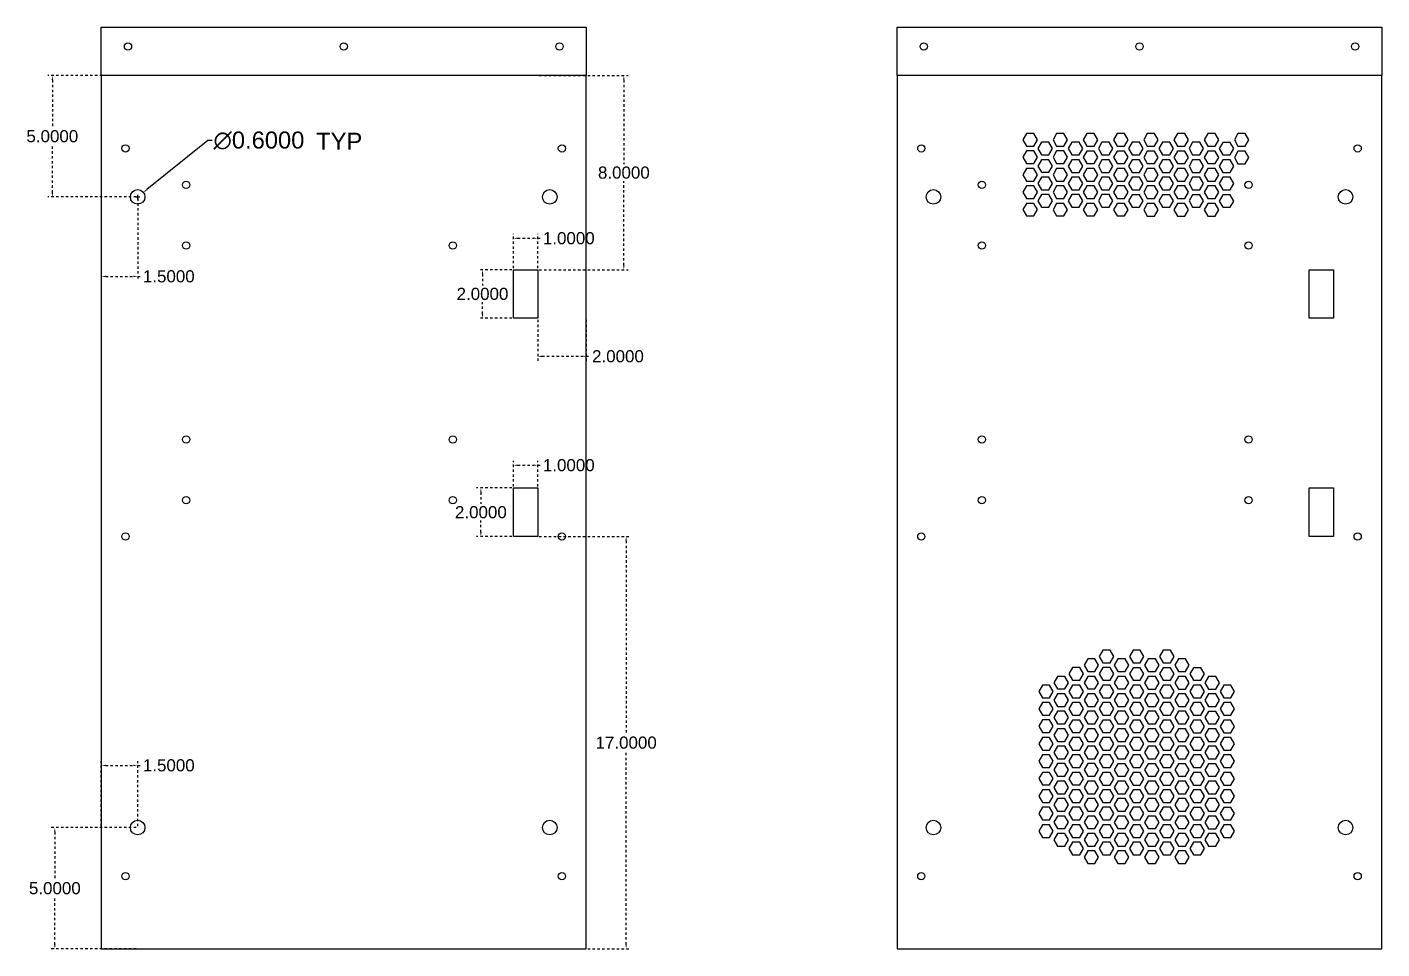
# Model space of a CAD drawing. Header units: millimetres. Extents: x 6 to 140, y 5 to 92.
# Drawn here: x 83.9 to 139.8, y 5.1 to 43.1 of the extents above; entities that cross this region are included whole.
import ezdxf

# ---------------------------------------------------------------- set-up
doc = ezdxf.new("R2010")
doc.units = ezdxf.units.MM
doc.header["$MEASUREMENT"] = 0
doc.linetypes.add('ACAD_ISO10W100', pattern=[18, 12, -3, 0, -3])
doc.layers.add('dim', color=3, linetype='ACAD_ISO10W100')
doc.layers.add('schita', color=2, linetype='Continuous')
doc.styles.get("Standard").update_dxf_attribs({"font": 'arial.ttf'})
doc.dimstyles.get("Standard").update_dxf_attribs({"dimtxt": 0.18, "dimasz": 0.18, "dimexe": 0.18, "dimexo": 0.0625, "dimgap": 0.09, "dimtad": 0, "dimtih": 1, "dimtoh": 1, "dimdec": 4, "dimzin": 0, "dimdsep": 46, "dimtxsty": 'Standard', "dimcen": 0.09, "dimadec": 0, "dimazin": 0, "dimtfac": 1, "dimtdec": 4, "dimtofl": 0, "dimtmove": 0, "dimatfit": 3, "dimfxl": 1, "dimtolj": 1, "dimtzin": 0, "dimarcsym": 0})

# ---------------------------------------------------------------- blocks, each defined once
blk = doc.blocks.new('*D7')
at = {"layer": 'Defpoints', "color": 0, "transparency": 16777216}
for p in [(88.267, 35.917), (88.735, 36.292)]:
    blk.add_point(p, dxfattribs=at)
at = {"layer": 'dim', "color": 0, "lineweight": -2, "transparency": 16777216}
for p, q in [((91.399, 38.427), (88.875, 36.405)), ((91.579, 38.427), (91.399, 38.427)), ((88.411, 36.105), (88.591, 36.105)), ((88.501, 36.015), (88.501, 36.195))]:
    blk.add_line(p, q, dxfattribs=at)
at = {"layer": 'dim', "color": 0, "transparency": 16777216}
blk.add_solid([(88.857, 36.428), (88.894, 36.382), (88.735, 36.292)], dxfattribs=at)
at = {"layer": 'dim', "color": 0, "transparency": 16777216, "insert": (93.502, 38.427), "char_height": 0.7, "attachment_point": 5}
blk.add_mtext('\\A1;∅0.6000', dxfattribs=at)
blk = doc.blocks.new('*D8')
at = {"layer": 'Defpoints', "color": 0, "ltscale": 0.004, "transparency": 16777216}
for p in [(104.001, 33.105), (102.724, 31.105), (104.001, 31.105)]:
    blk.add_point(p, dxfattribs=at)
at = {"layer": 'dim', "color": 0, "lineweight": -2, "ltscale": 0.004, "transparency": 16777216}
for p, q in [((103.938, 33.105), (102.544, 33.105)), ((102.724, 32.925), (102.724, 32.45)), ((102.724, 31.285), (102.724, 31.76)), ((103.938, 31.105), (102.544, 31.105))]:
    blk.add_line(p, q, dxfattribs=at)
at = {"layer": 'dim', "color": 0, "ltscale": 0.004, "transparency": 16777216}
for points in [[(102.694, 32.925), (102.754, 32.925), (102.724, 33.105)], [(102.694, 31.285), (102.754, 31.285), (102.724, 31.105)]]:
    blk.add_solid(points, dxfattribs=at)
at = {"layer": 'dim', "color": 0, "ltscale": 0.004, "transparency": 16777216, "insert": (102.724, 32.105), "char_height": 0.5, "attachment_point": 5}
blk.add_mtext('\\A1;2.0000', dxfattribs=at)
blk = doc.blocks.new('*D9')
at = {"layer": 'Defpoints', "color": 0, "ltscale": 0.004, "transparency": 16777216}
for p in [(105.001, 34.401), (104.001, 33.105), (105.001, 33.105)]:
    blk.add_point(p, dxfattribs=at)
at = {"layer": 'dim', "color": 0, "lineweight": -2, "ltscale": 0.004, "transparency": 16777216}
for p, q in [((104.001, 33.167), (104.001, 34.581)), ((104.181, 34.401), (104.821, 34.401)), ((105.001, 33.167), (105.001, 34.581)), ((105.001, 34.401), (105.181, 34.401))]:
    blk.add_line(p, q, dxfattribs=at)
at = {"layer": 'dim', "color": 0, "ltscale": 0.004, "transparency": 16777216}
for points in [[(104.181, 34.431), (104.181, 34.371), (104.001, 34.401)], [(104.821, 34.431), (104.821, 34.371), (105.001, 34.401)]]:
    blk.add_solid(points, dxfattribs=at)
at = {"layer": 'dim', "color": 0, "ltscale": 0.004, "transparency": 16777216, "insert": (106.284, 34.401), "char_height": 0.5, "attachment_point": 5}
blk.add_mtext('\\A1;1.0000', dxfattribs=at)
blk = doc.blocks.new('*D10')
at = {"layer": 'Defpoints', "color": 0, "ltscale": 0.004, "transparency": 16777216}
for p in [(105.001, 25.044), (104.001, 24.105), (105.001, 24.105)]:
    blk.add_point(p, dxfattribs=at)
at = {"layer": 'dim', "color": 0, "lineweight": -2, "ltscale": 0.004, "transparency": 16777216}
for p, q in [((104.001, 24.167), (104.001, 25.224)), ((105.001, 24.167), (105.001, 25.224)), ((104.181, 25.044), (104.821, 25.044)), ((105.001, 25.044), (105.181, 25.044))]:
    blk.add_line(p, q, dxfattribs=at)
at = {"layer": 'dim', "color": 0, "ltscale": 0.004, "transparency": 16777216}
for points in [[(104.181, 25.074), (104.181, 25.014), (104.001, 25.044)], [(104.821, 25.074), (104.821, 25.014), (105.001, 25.044)]]:
    blk.add_solid(points, dxfattribs=at)
at = {"layer": 'dim', "color": 0, "ltscale": 0.004, "transparency": 16777216, "insert": (106.284, 25.044), "char_height": 0.5, "attachment_point": 5}
blk.add_mtext('\\A1;1.0000', dxfattribs=at)
blk = doc.blocks.new('*D11')
at = {"layer": 'Defpoints', "color": 0, "ltscale": 0.004, "transparency": 16777216}
for p in [(104.001, 24.105), (102.657, 22.105), (104.001, 22.105)]:
    blk.add_point(p, dxfattribs=at)
at = {"layer": 'dim', "color": 0, "lineweight": -2, "ltscale": 0.004, "transparency": 16777216}
for p, q in [((103.938, 24.105), (102.477, 24.105)), ((102.657, 23.925), (102.657, 23.45)), ((102.657, 22.285), (102.657, 22.76)), ((103.938, 22.105), (102.477, 22.105))]:
    blk.add_line(p, q, dxfattribs=at)
at = {"layer": 'dim', "color": 0, "ltscale": 0.004, "transparency": 16777216}
for points in [[(102.627, 23.925), (102.687, 23.925), (102.657, 24.105)], [(102.627, 22.285), (102.687, 22.285), (102.657, 22.105)]]:
    blk.add_solid(points, dxfattribs=at)
at = {"layer": 'dim', "color": 0, "ltscale": 0.004, "transparency": 16777216, "insert": (102.657, 23.105), "char_height": 0.5, "attachment_point": 5}
blk.add_mtext('\\A1;2.0000', dxfattribs=at)
blk = doc.blocks.new('*D12')
at = {"layer": 'Defpoints', "color": 0, "ltscale": 0.004, "transparency": 16777216}
for p in [(88.501, 10.105), (85.083, 5.105), (88.501, 5.105)]:
    blk.add_point(p, dxfattribs=at)
at = {"layer": 'dim', "color": 0, "lineweight": -2, "ltscale": 0.004, "transparency": 16777216}
for p, q in [((88.438, 10.105), (84.903, 10.105)), ((85.083, 9.925), (85.083, 7.95)), ((85.083, 5.285), (85.083, 7.26)), ((88.438, 5.105), (84.903, 5.105))]:
    blk.add_line(p, q, dxfattribs=at)
at = {"layer": 'dim', "color": 0, "ltscale": 0.004, "transparency": 16777216}
for points in [[(85.053, 9.925), (85.113, 9.925), (85.083, 10.105)], [(85.053, 5.285), (85.113, 5.285), (85.083, 5.105)]]:
    blk.add_solid(points, dxfattribs=at)
at = {"layer": 'dim', "color": 0, "ltscale": 0.004, "transparency": 16777216, "insert": (85.083, 7.605), "char_height": 0.5, "attachment_point": 5}
blk.add_mtext('\\A1;5.0000', dxfattribs=at)
blk = doc.blocks.new('*D13')
at = {"layer": 'Defpoints', "color": 0, "ltscale": 0.004, "transparency": 16777216}
for p in [(87.001, 12.67), (87.001, 10.105), (88.501, 10.105)]:
    blk.add_point(p, dxfattribs=at)
at = {"layer": 'dim', "color": 0, "lineweight": -2, "ltscale": 0.004, "transparency": 16777216}
for p, q in [((87.001, 10.167), (87.001, 12.85)), ((87.181, 12.67), (88.321, 12.67)), ((88.501, 10.167), (88.501, 12.85)), ((88.501, 12.67), (88.681, 12.67))]:
    blk.add_line(p, q, dxfattribs=at)
at = {"layer": 'dim', "color": 0, "ltscale": 0.004, "transparency": 16777216}
for points in [[(87.181, 12.7), (87.181, 12.64), (87.001, 12.67)], [(88.321, 12.7), (88.321, 12.64), (88.501, 12.67)]]:
    blk.add_solid(points, dxfattribs=at)
at = {"layer": 'dim', "color": 0, "ltscale": 0.004, "transparency": 16777216, "insert": (89.784, 12.67), "char_height": 0.5, "attachment_point": 5}
blk.add_mtext('\\A1;1.5000', dxfattribs=at)
blk = doc.blocks.new('*D14')
at = {"layer": 'Defpoints', "color": 0, "ltscale": 0.004, "transparency": 16777216}
for p in [(87.001, 36.105), (88.501, 36.105), (87.001, 32.829)]:
    blk.add_point(p, dxfattribs=at)
at = {"layer": 'dim', "color": 0, "lineweight": -2, "ltscale": 0.004, "transparency": 16777216}
for p, q in [((87.001, 36.042), (87.001, 32.649)), ((88.501, 36.042), (88.501, 32.649)), ((87.181, 32.829), (88.321, 32.829)), ((88.501, 32.829), (88.681, 32.829))]:
    blk.add_line(p, q, dxfattribs=at)
at = {"layer": 'dim', "color": 0, "ltscale": 0.004, "transparency": 16777216}
for points in [[(87.181, 32.859), (87.181, 32.799), (87.001, 32.829)], [(88.321, 32.859), (88.321, 32.799), (88.501, 32.829)]]:
    blk.add_solid(points, dxfattribs=at)
at = {"layer": 'dim', "color": 0, "ltscale": 0.004, "transparency": 16777216, "insert": (89.784, 32.829), "char_height": 0.5, "attachment_point": 5}
blk.add_mtext('\\A1;1.5000', dxfattribs=at)
blk = doc.blocks.new('*D15')
at = {"layer": 'Defpoints', "color": 0, "ltscale": 0.004, "transparency": 16777216}
for p in [(84.98, 41.105), (88.501, 41.105), (88.501, 36.105)]:
    blk.add_point(p, dxfattribs=at)
at = {"layer": 'dim', "color": 0, "lineweight": -2, "ltscale": 0.004, "transparency": 16777216}
for p, q in [((88.438, 41.105), (84.8, 41.105)), ((84.98, 40.925), (84.98, 38.95)), ((84.98, 36.285), (84.98, 38.26)), ((88.438, 36.105), (84.8, 36.105))]:
    blk.add_line(p, q, dxfattribs=at)
at = {"layer": 'dim', "color": 0, "ltscale": 0.004, "transparency": 16777216}
for points in [[(84.95, 40.925), (85.01, 40.925), (84.98, 41.105)], [(84.95, 36.285), (85.01, 36.285), (84.98, 36.105)]]:
    blk.add_solid(points, dxfattribs=at)
at = {"layer": 'dim', "color": 0, "ltscale": 0.004, "transparency": 16777216, "insert": (84.98, 38.605), "char_height": 0.5, "attachment_point": 5}
blk.add_mtext('\\A1;5.0000', dxfattribs=at)
blk = doc.blocks.new('*D16')
at = {"layer": 'Defpoints', "color": 0, "ltscale": 0.004, "transparency": 16777216}
for p in [(105.001, 31.105), (107.001, 31.105), (107.001, 29.533)]:
    blk.add_point(p, dxfattribs=at)
at = {"layer": 'dim', "color": 0, "lineweight": -2, "ltscale": 0.004, "transparency": 16777216}
for p, q in [((105.001, 31.042), (105.001, 29.353)), ((107.001, 31.042), (107.001, 29.353)), ((105.181, 29.533), (106.821, 29.533)), ((107.001, 29.533), (107.181, 29.533))]:
    blk.add_line(p, q, dxfattribs=at)
at = {"layer": 'dim', "color": 0, "ltscale": 0.004, "transparency": 16777216}
for points in [[(105.181, 29.563), (105.181, 29.503), (105.001, 29.533)], [(106.821, 29.563), (106.821, 29.503), (107.001, 29.533)]]:
    blk.add_solid(points, dxfattribs=at)
at = {"layer": 'dim', "color": 0, "ltscale": 0.004, "transparency": 16777216, "insert": (108.312, 29.533), "char_height": 0.5, "attachment_point": 5}
blk.add_mtext('\\A1;2.0000', dxfattribs=at)
blk = doc.blocks.new('*D17')
at = {"layer": 'Defpoints', "color": 0, "ltscale": 0.004, "transparency": 16777216}
for p in [(105.001, 41.105), (108.555, 41.105), (105.001, 33.105)]:
    blk.add_point(p, dxfattribs=at)
at = {"layer": 'dim', "color": 0, "lineweight": -2, "ltscale": 0.004, "transparency": 16777216}
for p, q in [((105.063, 41.105), (108.735, 41.105)), ((108.555, 40.925), (108.555, 37.45)), ((108.555, 33.285), (108.555, 36.76)), ((105.063, 33.105), (108.735, 33.105))]:
    blk.add_line(p, q, dxfattribs=at)
at = {"layer": 'dim', "color": 0, "ltscale": 0.004, "transparency": 16777216}
for points in [[(108.525, 40.925), (108.585, 40.925), (108.555, 41.105)], [(108.525, 33.285), (108.585, 33.285), (108.555, 33.105)]]:
    blk.add_solid(points, dxfattribs=at)
at = {"layer": 'dim', "color": 0, "ltscale": 0.004, "transparency": 16777216, "insert": (108.555, 37.105), "char_height": 0.5, "attachment_point": 5}
blk.add_mtext('\\A1;8.0000', dxfattribs=at)
blk = doc.blocks.new('*D18')
at = {"layer": 'Defpoints', "color": 0, "ltscale": 0.004, "transparency": 16777216}
for p in [(105.001, 22.105), (105.001, 5.105), (108.65, 5.105)]:
    blk.add_point(p, dxfattribs=at)
at = {"layer": 'dim', "color": 0, "lineweight": -2, "ltscale": 0.004, "transparency": 16777216}
for p, q in [((105.063, 22.105), (108.83, 22.105)), ((108.65, 21.925), (108.65, 13.95)), ((108.65, 5.285), (108.65, 13.26)), ((105.063, 5.105), (108.83, 5.105))]:
    blk.add_line(p, q, dxfattribs=at)
at = {"layer": 'dim', "color": 0, "ltscale": 0.004, "transparency": 16777216}
for points in [[(108.62, 21.925), (108.68, 21.925), (108.65, 22.105)], [(108.62, 5.285), (108.68, 5.285), (108.65, 5.105)]]:
    blk.add_solid(points, dxfattribs=at)
at = {"layer": 'dim', "color": 0, "ltscale": 0.004, "transparency": 16777216, "insert": (108.65, 13.605), "char_height": 0.5, "attachment_point": 5}
blk.add_mtext('\\A1;17.0000', dxfattribs=at)

msp = doc.modelspace()

# ---------------------------------------------------------------- linework, layer by layer
at = {"layer": 'schita'}
for points in [[(87.00084, 41.10489), (87.00084, 43.10489), (107.00084, 43.10489), (107.00084, 41.10489)], [(119.82527, 41.10489), (119.82527, 43.10489), (139.82527, 43.10489), (139.82527, 41.10489)], [(87.00084, 5.10489), (107.00084, 5.10489), (107.00084, 41.10489), (87.00084, 41.10489)], [(119.82527, 5.10489), (139.82527, 5.10489), (139.82527, 41.10489), (119.82527, 41.10489)], [(125.16189, 38.19821), (125.46189, 38.19821), (125.61189, 38.45802), (125.46189, 38.71783), (125.16189, 38.71783), (125.01189, 38.45802)], [(126.4086, 38.19775), (126.7086, 38.19775), (126.8586, 38.45756), (126.7086, 38.71736), (126.4086, 38.71736), (126.2586, 38.45756)], [(127.65531, 38.19728), (127.95531, 38.19728), (128.10531, 38.45709), (127.95531, 38.7169), (127.65531, 38.7169), (127.50531, 38.45709)], [(128.90202, 38.19682), (129.20202, 38.19682), (129.35202, 38.45662), (129.20202, 38.71643), (128.90202, 38.71643), (128.75202, 38.45662)], [(130.14874, 38.19635), (130.44874, 38.19635), (130.59874, 38.45616), (130.44874, 38.71596), (130.14874, 38.71596), (129.99874, 38.45616)], [(131.39545, 38.19588), (131.69545, 38.19588), (131.84545, 38.45569), (131.69545, 38.7155), (131.39545, 38.7155), (131.24545, 38.45569)], [(132.64216, 38.19542), (132.94216, 38.19542), (133.09216, 38.45522), (132.94216, 38.71503), (132.64216, 38.71503), (132.49216, 38.45522)], [(133.88914, 38.19442), (134.18914, 38.19442), (134.33914, 38.45422), (134.18914, 38.71403), (133.88914, 38.71403), (133.73914, 38.45422)], [(125.78538, 37.83791), (126.08538, 37.83791), (126.23538, 38.09771), (126.08538, 38.35752), (125.78538, 38.35752), (125.63538, 38.09771)], [(127.03209, 37.83744), (127.33209, 37.83744), (127.48209, 38.09725), (127.33209, 38.35706), (127.03209, 38.35706), (126.88209, 38.09725)], [(128.2788, 37.83697), (128.5788, 37.83697), (128.7288, 38.09678), (128.5788, 38.35659), (128.2788, 38.35659), (128.1288, 38.09678)], [(129.52551, 37.83651), (129.82551, 37.83651), (129.97551, 38.09632), (129.82551, 38.35612), (129.52551, 38.35612), (129.37551, 38.09632)], [(130.77223, 37.83604), (131.07223, 37.83604), (131.22223, 38.09585), (131.07223, 38.35566), (130.77223, 38.35566), (130.62223, 38.09585)], [(132.01894, 37.83558), (132.31894, 37.83558), (132.46894, 38.09538), (132.31894, 38.35519), (132.01894, 38.35519), (131.86894, 38.09538)], [(133.26565, 37.83511), (133.56565, 37.83511), (133.71565, 38.09492), (133.56565, 38.35472), (133.26565, 38.35472), (133.11565, 38.09492)], [(125.16189, 37.4786), (125.46189, 37.4786), (125.61189, 37.73841), (125.46189, 37.99821), (125.16189, 37.99821), (125.01189, 37.73841)], [(125.78538, 37.11829), (126.08538, 37.11829), (126.23538, 37.3781), (126.08538, 37.63791), (125.78538, 37.63791), (125.63538, 37.3781)], [(126.4086, 37.47813), (126.7086, 37.47813), (126.8586, 37.73794), (126.7086, 37.99775), (126.4086, 37.99775), (126.2586, 37.73794)], [(127.03209, 37.11783), (127.33209, 37.11783), (127.48209, 37.37763), (127.33209, 37.63744), (127.03209, 37.63744), (126.88209, 37.37763)], [(127.65531, 37.47767), (127.95531, 37.47767), (128.10531, 37.73747), (127.95531, 37.99728), (127.65531, 37.99728), (127.50531, 37.73747)], [(128.2788, 37.11736), (128.5788, 37.11736), (128.7288, 37.37717), (128.5788, 37.63697), (128.2788, 37.63697), (128.1288, 37.37717)], [(128.90202, 37.4772), (129.20202, 37.4772), (129.35202, 37.73701), (129.20202, 37.99682), (128.90202, 37.99682), (128.75202, 37.73701)], [(129.52551, 37.11689), (129.82551, 37.11689), (129.97551, 37.3767), (129.82551, 37.63651), (129.52551, 37.63651), (129.37551, 37.3767)], [(130.14874, 37.47673), (130.44874, 37.47673), (130.59874, 37.73654), (130.44874, 37.99635), (130.14874, 37.99635), (129.99874, 37.73654)], [(130.77223, 37.11643), (131.07223, 37.11643), (131.22223, 37.37623), (131.07223, 37.63604), (130.77223, 37.63604), (130.62223, 37.37623)], [(131.39545, 37.47627), (131.69545, 37.47627), (131.84545, 37.73607), (131.69545, 37.99588), (131.39545, 37.99588), (131.24545, 37.73607)], [(132.01894, 37.11596), (132.31894, 37.11596), (132.46894, 37.37577), (132.31894, 37.63558), (132.01894, 37.63558), (131.86894, 37.37577)], [(132.64216, 37.4758), (132.94216, 37.4758), (133.09216, 37.73561), (132.94216, 37.99542), (132.64216, 37.99542), (132.49216, 37.73561)], [(133.26565, 37.11549), (133.56565, 37.11549), (133.71565, 37.3753), (133.56565, 37.63511), (133.26565, 37.63511), (133.11565, 37.3753)], [(133.88914, 37.4748), (134.18914, 37.4748), (134.33914, 37.73461), (134.18914, 37.99442), (133.88914, 37.99442), (133.73914, 37.73461)], [(125.16189, 36.75898), (125.46189, 36.75898), (125.61189, 37.01879), (125.46189, 37.2786), (125.16189, 37.2786), (125.01189, 37.01879)], [(125.78538, 36.39868), (126.08538, 36.39868), (126.23538, 36.65848), (126.08538, 36.91829), (125.78538, 36.91829), (125.63538, 36.65848)], [(126.4086, 36.75852), (126.7086, 36.75852), (126.8586, 37.01832), (126.7086, 37.27813), (126.4086, 37.27813), (126.2586, 37.01832)], [(127.03209, 36.39821), (127.33209, 36.39821), (127.48209, 36.65802), (127.33209, 36.91783), (127.03209, 36.91783), (126.88209, 36.65802)], [(127.65531, 36.75805), (127.95531, 36.75805), (128.10531, 37.01786), (127.95531, 37.27767), (127.65531, 37.27767), (127.50531, 37.01786)], [(128.2788, 36.39774), (128.5788, 36.39774), (128.7288, 36.65755), (128.5788, 36.91736), (128.2788, 36.91736), (128.1288, 36.65755)], [(128.90202, 36.75758), (129.20202, 36.75758), (129.35202, 37.01739), (129.20202, 37.2772), (128.90202, 37.2772), (128.75202, 37.01739)], [(129.52551, 36.39728), (129.82551, 36.39728), (129.97551, 36.65709), (129.82551, 36.91689), (129.52551, 36.91689), (129.37551, 36.65709)], [(130.14874, 36.75712), (130.44874, 36.75712), (130.59874, 37.01693), (130.44874, 37.27673), (130.14874, 37.27673), (129.99874, 37.01693)], [(130.77223, 36.39681), (131.07223, 36.39681), (131.22223, 36.65662), (131.07223, 36.91643), (130.77223, 36.91643), (130.62223, 36.65662)], [(131.39545, 36.75665), (131.69545, 36.75665), (131.84545, 37.01646), (131.69545, 37.27627), (131.39545, 37.27627), (131.24545, 37.01646)], [(132.01894, 36.39634), (132.31894, 36.39634), (132.46894, 36.65615), (132.31894, 36.91596), (132.01894, 36.91596), (131.86894, 36.65615)], [(132.64216, 36.75619), (132.94216, 36.75619), (133.09216, 37.01599), (132.94216, 37.2758), (132.64216, 37.2758), (132.49216, 37.01599)], [(133.26565, 36.39588), (133.56565, 36.39588), (133.71565, 36.65569), (133.56565, 36.91549), (133.26565, 36.91549), (133.11565, 36.65569)], [(125.16189, 36.03937), (125.46189, 36.03937), (125.61189, 36.29918), (125.46189, 36.55898), (125.16189, 36.55898), (125.01189, 36.29918)], [(126.4086, 36.0389), (126.7086, 36.0389), (126.8586, 36.29871), (126.7086, 36.55852), (126.4086, 36.55852), (126.2586, 36.29871)], [(127.65531, 36.03844), (127.95531, 36.03844), (128.10531, 36.29824), (127.95531, 36.55805), (127.65531, 36.55805), (127.50531, 36.29824)], [(128.90202, 36.03797), (129.20202, 36.03797), (129.35202, 36.29778), (129.20202, 36.55758), (128.90202, 36.55758), (128.75202, 36.29778)], [(130.14874, 36.0375), (130.44874, 36.0375), (130.59874, 36.29731), (130.44874, 36.55712), (130.14874, 36.55712), (129.99874, 36.29731)], [(131.39545, 36.03704), (131.69545, 36.03704), (131.84545, 36.29684), (131.69545, 36.55665), (131.39545, 36.55665), (131.24545, 36.29684)], [(132.64216, 36.03657), (132.94216, 36.03657), (133.09216, 36.29638), (132.94216, 36.55619), (132.64216, 36.55619), (132.49216, 36.29638)], [(125.16189, 35.31975), (125.46189, 35.31975), (125.61189, 35.57956), (125.46189, 35.83937), (125.16189, 35.83937), (125.01189, 35.57956)], [(125.78538, 35.67906), (126.08538, 35.67906), (126.23538, 35.93887), (126.08538, 36.19868), (125.78538, 36.19868), (125.63538, 35.93887)], [(126.4086, 35.31929), (126.7086, 35.31929), (126.8586, 35.57909), (126.7086, 35.8389), (126.4086, 35.8389), (126.2586, 35.57909)], [(127.03209, 35.67859), (127.33209, 35.67859), (127.48209, 35.9384), (127.33209, 36.19821), (127.03209, 36.19821), (126.88209, 35.9384)], [(127.65531, 35.31882), (127.95531, 35.31882), (128.10531, 35.57863), (127.95531, 35.83844), (127.65531, 35.83844), (127.50531, 35.57863)], [(128.2788, 35.67813), (128.5788, 35.67813), (128.7288, 35.93794), (128.5788, 36.19774), (128.2788, 36.19774), (128.1288, 35.93794)], [(128.90202, 35.31835), (129.20202, 35.31835), (129.35202, 35.57816), (129.20202, 35.83797), (128.90202, 35.83797), (128.75202, 35.57816)], [(129.52551, 35.67766), (129.82551, 35.67766), (129.97551, 35.93747), (129.82551, 36.19728), (129.52551, 36.19728), (129.37551, 35.93747)], [(130.14874, 35.31789), (130.44874, 35.31789), (130.59874, 35.5777), (130.44874, 35.8375), (130.14874, 35.8375), (129.99874, 35.5777)], [(130.77223, 35.6772), (131.07223, 35.6772), (131.22223, 35.937), (131.07223, 36.19681), (130.77223, 36.19681), (130.62223, 35.937)], [(131.39545, 35.31742), (131.69545, 35.31742), (131.84545, 35.57723), (131.69545, 35.83704), (131.39545, 35.83704), (131.24545, 35.57723)], [(132.01894, 35.67673), (132.31894, 35.67673), (132.46894, 35.93654), (132.31894, 36.19634), (132.01894, 36.19634), (131.86894, 35.93654)], [(132.64216, 35.31696), (132.94216, 35.31696), (133.09216, 35.57676), (132.94216, 35.83657), (132.64216, 35.83657), (132.49216, 35.57676)], [(133.26565, 35.67626), (133.56565, 35.67626), (133.71565, 35.93607), (133.56565, 36.19588), (133.26565, 36.19588), (133.11565, 35.93607)], [(105.00084, 33.10489), (105.00084, 31.10489), (104.00084, 31.10489), (104.00084, 33.10489)], [(137.82527, 33.10489), (137.82527, 31.10489), (136.82527, 31.10489), (136.82527, 33.10489)], [(105.00084, 24.10489), (105.00084, 22.10489), (104.00084, 22.10489), (104.00084, 24.10489)], [(137.82527, 24.10489), (137.82527, 22.10489), (136.82527, 22.10489), (136.82527, 24.10489)], [(128.31279, 16.89829), (128.61279, 16.89829), (128.76279, 17.1581), (128.61279, 17.41791), (128.31279, 17.41791), (128.16279, 17.1581)], [(129.5595, 16.89783), (129.8595, 16.89783), (130.0095, 17.15764), (129.8595, 17.41744), (129.5595, 17.41744), (129.4095, 17.15764)], [(130.80622, 16.89736), (131.10622, 16.89736), (131.25622, 17.15717), (131.10622, 17.41698), (130.80622, 17.41698), (130.65622, 17.15717)], [(127.6893, 16.53899), (127.9893, 16.53899), (128.1393, 16.79879), (127.9893, 17.0586), (127.6893, 17.0586), (127.5393, 16.79879)], [(128.93602, 16.53852), (129.23602, 16.53852), (129.38602, 16.79833), (129.23602, 17.05814), (128.93602, 17.05814), (128.78602, 16.79833)], [(130.18273, 16.53805), (130.48273, 16.53805), (130.63273, 16.79786), (130.48273, 17.05767), (130.18273, 17.05767), (130.03273, 16.79786)], [(131.42944, 16.53759), (131.72944, 16.53759), (131.87944, 16.7974), (131.72944, 17.0572), (131.42944, 17.0572), (131.27944, 16.7974)], [(126.44259, 15.81984), (126.74259, 15.81984), (126.89259, 16.07965), (126.74259, 16.33945), (126.44259, 16.33945), (126.29259, 16.07965)], [(127.06608, 16.17915), (127.36608, 16.17915), (127.51608, 16.43895), (127.36608, 16.69876), (127.06608, 16.69876), (126.91608, 16.43895)], [(127.6893, 15.81937), (127.9893, 15.81937), (128.1393, 16.07918), (127.9893, 16.33899), (127.6893, 16.33899), (127.5393, 16.07918)], [(128.31279, 16.17868), (128.61279, 16.17868), (128.76279, 16.43849), (128.61279, 16.69829), (128.31279, 16.69829), (128.16279, 16.43849)], [(128.93602, 15.81891), (129.23602, 15.81891), (129.38602, 16.07871), (129.23602, 16.33852), (128.93602, 16.33852), (128.78602, 16.07871)], [(129.5595, 16.17821), (129.8595, 16.17821), (130.0095, 16.43802), (129.8595, 16.69783), (129.5595, 16.69783), (129.4095, 16.43802)], [(130.18273, 15.81844), (130.48273, 15.81844), (130.63273, 16.07825), (130.48273, 16.33805), (130.18273, 16.33805), (130.03273, 16.07825)], [(130.80622, 16.17775), (131.10622, 16.17775), (131.25622, 16.43755), (131.10622, 16.69736), (130.80622, 16.69736), (130.65622, 16.43755)], [(131.42944, 15.81797), (131.72944, 15.81797), (131.87944, 16.07778), (131.72944, 16.33759), (131.42944, 16.33759), (131.27944, 16.07778)], [(132.05293, 16.17728), (132.35293, 16.17728), (132.50293, 16.43709), (132.35293, 16.6969), (132.05293, 16.6969), (131.90293, 16.43709)], [(132.67615, 15.81751), (132.97615, 15.81751), (133.12615, 16.07731), (132.97615, 16.33712), (132.67615, 16.33712), (132.52615, 16.07731)], [(125.8191, 15.46053), (126.1191, 15.46053), (126.2691, 15.72034), (126.1191, 15.98014), (125.8191, 15.98014), (125.6691, 15.72034)], [(127.06608, 15.45953), (127.36608, 15.45953), (127.51608, 15.71934), (127.36608, 15.97915), (127.06608, 15.97915), (126.91608, 15.71934)], [(128.31279, 15.45906), (128.61279, 15.45906), (128.76279, 15.71887), (128.61279, 15.97868), (128.31279, 15.97868), (128.16279, 15.71887)], [(129.5595, 15.4586), (129.8595, 15.4586), (130.0095, 15.71841), (129.8595, 15.97821), (129.5595, 15.97821), (129.4095, 15.71841)], [(130.80622, 15.45813), (131.10622, 15.45813), (131.25622, 15.71794), (131.10622, 15.97775), (130.80622, 15.97775), (130.65622, 15.71794)], [(132.05293, 15.45767), (132.35293, 15.45767), (132.50293, 15.71747), (132.35293, 15.97728), (132.05293, 15.97728), (131.90293, 15.71747)], [(133.29964, 15.4572), (133.59964, 15.4572), (133.74964, 15.71701), (133.59964, 15.97681), (133.29964, 15.97681), (133.14964, 15.71701)], [(125.8191, 14.74091), (126.1191, 14.74091), (126.2691, 15.00072), (126.1191, 15.26053), (125.8191, 15.26053), (125.6691, 15.00072)], [(126.44259, 15.10022), (126.74259, 15.10022), (126.89259, 15.36003), (126.74259, 15.61984), (126.44259, 15.61984), (126.29259, 15.36003)], [(127.06608, 14.73992), (127.36608, 14.73992), (127.51608, 14.99972), (127.36608, 15.25953), (127.06608, 15.25953), (126.91608, 14.99972)], [(127.6893, 15.09976), (127.9893, 15.09976), (128.1393, 15.35956), (127.9893, 15.61937), (127.6893, 15.61937), (127.5393, 15.35956)], [(128.31279, 14.73945), (128.61279, 14.73945), (128.76279, 14.99926), (128.61279, 15.25906), (128.31279, 15.25906), (128.16279, 14.99926)], [(128.93602, 15.09929), (129.23602, 15.09929), (129.38602, 15.3591), (129.23602, 15.61891), (128.93602, 15.61891), (128.78602, 15.3591)], [(129.5595, 14.73898), (129.8595, 14.73898), (130.0095, 14.99879), (129.8595, 15.2586), (129.5595, 15.2586), (129.4095, 14.99879)], [(130.18273, 15.09882), (130.48273, 15.09882), (130.63273, 15.35863), (130.48273, 15.61844), (130.18273, 15.61844), (130.03273, 15.35863)], [(130.80622, 14.73852), (131.10622, 14.73852), (131.25622, 14.99832), (131.10622, 15.25813), (130.80622, 15.25813), (130.65622, 14.99832)], [(131.42944, 15.09836), (131.72944, 15.09836), (131.87944, 15.35816), (131.72944, 15.61797), (131.42944, 15.61797), (131.27944, 15.35816)], [(132.05293, 14.73805), (132.35293, 14.73805), (132.50293, 14.99786), (132.35293, 15.25767), (132.05293, 15.25767), (131.90293, 14.99786)], [(132.67615, 15.09789), (132.97615, 15.09789), (133.12615, 15.3577), (132.97615, 15.61751), (132.67615, 15.61751), (132.52615, 15.3577)], [(133.29964, 14.73758), (133.59964, 14.73758), (133.74964, 14.99739), (133.59964, 15.2572), (133.29964, 15.2572), (133.14964, 14.99739)], [(125.8191, 14.0213), (126.1191, 14.0213), (126.2691, 14.28111), (126.1191, 14.54091), (125.8191, 14.54091), (125.6691, 14.28111)], [(126.44259, 14.38061), (126.74259, 14.38061), (126.89259, 14.64041), (126.74259, 14.90022), (126.44259, 14.90022), (126.29259, 14.64041)], [(127.06608, 14.0203), (127.36608, 14.0203), (127.51608, 14.28011), (127.36608, 14.53992), (127.06608, 14.53992), (126.91608, 14.28011)], [(127.6893, 14.38014), (127.9893, 14.38014), (128.1393, 14.63995), (127.9893, 14.89976), (127.6893, 14.89976), (127.5393, 14.63995)], [(128.31279, 14.01983), (128.61279, 14.01983), (128.76279, 14.27964), (128.61279, 14.53945), (128.31279, 14.53945), (128.16279, 14.27964)], [(128.93602, 14.37967), (129.23602, 14.37967), (129.38602, 14.63948), (129.23602, 14.89929), (128.93602, 14.89929), (128.78602, 14.63948)], [(129.5595, 14.01937), (129.8595, 14.01937), (130.0095, 14.27918), (129.8595, 14.53898), (129.5595, 14.53898), (129.4095, 14.27918)], [(130.18273, 14.37921), (130.48273, 14.37921), (130.63273, 14.63902), (130.48273, 14.89882), (130.18273, 14.89882), (130.03273, 14.63902)], [(130.80622, 14.0189), (131.10622, 14.0189), (131.25622, 14.27871), (131.10622, 14.53852), (130.80622, 14.53852), (130.65622, 14.27871)], [(131.42944, 14.37874), (131.72944, 14.37874), (131.87944, 14.63855), (131.72944, 14.89836), (131.42944, 14.89836), (131.27944, 14.63855)], [(132.05293, 14.01843), (132.35293, 14.01843), (132.50293, 14.27824), (132.35293, 14.53805), (132.05293, 14.53805), (131.90293, 14.27824)], [(132.67615, 14.37828), (132.97615, 14.37828), (133.12615, 14.63808), (132.97615, 14.89789), (132.67615, 14.89789), (132.52615, 14.63808)], [(133.29964, 14.01797), (133.59964, 14.01797), (133.74964, 14.27778), (133.59964, 14.53758), (133.29964, 14.53758), (133.14964, 14.27778)], [(126.44259, 13.66099), (126.74259, 13.66099), (126.89259, 13.9208), (126.74259, 14.18061), (126.44259, 14.18061), (126.29259, 13.9208)], [(127.6893, 13.66053), (127.9893, 13.66053), (128.1393, 13.92033), (127.9893, 14.18014), (127.6893, 14.18014), (127.5393, 13.92033)], [(128.93602, 13.66006), (129.23602, 13.66006), (129.38602, 13.91987), (129.23602, 14.17967), (128.93602, 14.17967), (128.78602, 13.91987)], [(130.18273, 13.65959), (130.48273, 13.65959), (130.63273, 13.9194), (130.48273, 14.17921), (130.18273, 14.17921), (130.03273, 13.9194)], [(131.42944, 13.65913), (131.72944, 13.65913), (131.87944, 13.91893), (131.72944, 14.17874), (131.42944, 14.17874), (131.27944, 13.91893)], [(132.67615, 13.65866), (132.97615, 13.65866), (133.12615, 13.91847), (132.97615, 14.17828), (132.67615, 14.17828), (132.52615, 13.91847)], [(125.8191, 13.30168), (126.1191, 13.30168), (126.2691, 13.56149), (126.1191, 13.8213), (125.8191, 13.8213), (125.6691, 13.56149)], [(126.44259, 12.94138), (126.74259, 12.94138), (126.89259, 13.20118), (126.74259, 13.46099), (126.44259, 13.46099), (126.29259, 13.20118)], [(127.06608, 13.30068), (127.36608, 13.30068), (127.51608, 13.56049), (127.36608, 13.8203), (127.06608, 13.8203), (126.91608, 13.56049)], [(127.6893, 12.94091), (127.9893, 12.94091), (128.1393, 13.20072), (127.9893, 13.46053), (127.6893, 13.46053), (127.5393, 13.20072)], [(128.31279, 13.30022), (128.61279, 13.30022), (128.76279, 13.56003), (128.61279, 13.81983), (128.31279, 13.81983), (128.16279, 13.56003)], [(128.93602, 12.94044), (129.23602, 12.94044), (129.38602, 13.20025), (129.23602, 13.46006), (128.93602, 13.46006), (128.78602, 13.20025)], [(129.5595, 13.29975), (129.8595, 13.29975), (130.0095, 13.55956), (129.8595, 13.81937), (129.5595, 13.81937), (129.4095, 13.55956)], [(130.18273, 12.93998), (130.48273, 12.93998), (130.63273, 13.19979), (130.48273, 13.45959), (130.18273, 13.45959), (130.03273, 13.19979)], [(130.80622, 13.29929), (131.10622, 13.29929), (131.25622, 13.55909), (131.10622, 13.8189), (130.80622, 13.8189), (130.65622, 13.55909)], [(131.42944, 12.93951), (131.72944, 12.93951), (131.87944, 13.19932), (131.72944, 13.45913), (131.42944, 13.45913), (131.27944, 13.19932)], [(132.05293, 13.29882), (132.35293, 13.29882), (132.50293, 13.55863), (132.35293, 13.81843), (132.05293, 13.81843), (131.90293, 13.55863)], [(132.67615, 12.93905), (132.97615, 12.93905), (133.12615, 13.19885), (132.97615, 13.45866), (132.67615, 13.45866), (132.52615, 13.19885)], [(133.29964, 13.29835), (133.59964, 13.29835), (133.74964, 13.55816), (133.59964, 13.81797), (133.29964, 13.81797), (133.14964, 13.55816)], [(125.8191, 12.58207), (126.1191, 12.58207), (126.2691, 12.84188), (126.1191, 13.10168), (125.8191, 13.10168), (125.6691, 12.84188)], [(127.06608, 12.58107), (127.36608, 12.58107), (127.51608, 12.84088), (127.36608, 13.10068), (127.06608, 13.10068), (126.91608, 12.84088)], [(128.31279, 12.5806), (128.61279, 12.5806), (128.76279, 12.84041), (128.61279, 13.10022), (128.31279, 13.10022), (128.16279, 12.84041)], [(129.5595, 12.58014), (129.8595, 12.58014), (130.0095, 12.83994), (129.8595, 13.09975), (129.5595, 13.09975), (129.4095, 12.83994)], [(130.80622, 12.57967), (131.10622, 12.57967), (131.25622, 12.83948), (131.10622, 13.09929), (130.80622, 13.09929), (130.65622, 12.83948)], [(132.05293, 12.5792), (132.35293, 12.5792), (132.50293, 12.83901), (132.35293, 13.09882), (132.05293, 13.09882), (131.90293, 12.83901)], [(133.29964, 12.57874), (133.59964, 12.57874), (133.74964, 12.83855), (133.59964, 13.09835), (133.29964, 13.09835), (133.14964, 12.83855)], [(125.8191, 11.86245), (126.1191, 11.86245), (126.2691, 12.12226), (126.1191, 12.38207), (125.8191, 12.38207), (125.6691, 12.12226)], [(126.44259, 12.22176), (126.74259, 12.22176), (126.89259, 12.48157), (126.74259, 12.74138), (126.44259, 12.74138), (126.29259, 12.48157)], [(127.06608, 11.86145), (127.36608, 11.86145), (127.51608, 12.12126), (127.36608, 12.38107), (127.06608, 12.38107), (126.91608, 12.12126)], [(127.6893, 12.2213), (127.9893, 12.2213), (128.1393, 12.4811), (127.9893, 12.74091), (127.6893, 12.74091), (127.5393, 12.4811)], [(128.31279, 11.86099), (128.61279, 11.86099), (128.76279, 12.1208), (128.61279, 12.3806), (128.31279, 12.3806), (128.16279, 12.1208)], [(128.93602, 12.22083), (129.23602, 12.22083), (129.38602, 12.48064), (129.23602, 12.74044), (128.93602, 12.74044), (128.78602, 12.48064)], [(129.5595, 11.86052), (129.8595, 11.86052), (130.0095, 12.12033), (129.8595, 12.38014), (129.5595, 12.38014), (129.4095, 12.12033)], [(130.18273, 12.22036), (130.48273, 12.22036), (130.63273, 12.48017), (130.48273, 12.73998), (130.18273, 12.73998), (130.03273, 12.48017)], [(130.80622, 11.86006), (131.10622, 11.86006), (131.25622, 12.11986), (131.10622, 12.37967), (130.80622, 12.37967), (130.65622, 12.11986)], [(131.42944, 12.2199), (131.72944, 12.2199), (131.87944, 12.4797), (131.72944, 12.73951), (131.42944, 12.73951), (131.27944, 12.4797)], [(132.05293, 11.85959), (132.35293, 11.85959), (132.50293, 12.1194), (132.35293, 12.3792), (132.05293, 12.3792), (131.90293, 12.1194)], [(132.67615, 12.21943), (132.97615, 12.21943), (133.12615, 12.47924), (132.97615, 12.73905), (132.67615, 12.73905), (132.52615, 12.47924)], [(133.29964, 11.85912), (133.59964, 11.85912), (133.74964, 12.11893), (133.59964, 12.37874), (133.29964, 12.37874), (133.14964, 12.11893)], [(126.44259, 11.50215), (126.74259, 11.50215), (126.89259, 11.76195), (126.74259, 12.02176), (126.44259, 12.02176), (126.29259, 11.76195)], [(127.6893, 11.50168), (127.9893, 11.50168), (128.1393, 11.76149), (127.9893, 12.0213), (127.6893, 12.0213), (127.5393, 11.76149)], [(128.93602, 11.50121), (129.23602, 11.50121), (129.38602, 11.76102), (129.23602, 12.02083), (128.93602, 12.02083), (128.78602, 11.76102)], [(130.18273, 11.50075), (130.48273, 11.50075), (130.63273, 11.76055), (130.48273, 12.02036), (130.18273, 12.02036), (130.03273, 11.76055)], [(131.42944, 11.50028), (131.72944, 11.50028), (131.87944, 11.76009), (131.72944, 12.0199), (131.42944, 12.0199), (131.27944, 11.76009)], [(132.67615, 11.49981), (132.97615, 11.49981), (133.12615, 11.75962), (132.97615, 12.01943), (132.67615, 12.01943), (132.52615, 11.75962)], [(125.8191, 11.14284), (126.1191, 11.14284), (126.2691, 11.40265), (126.1191, 11.66245), (125.8191, 11.66245), (125.6691, 11.40265)], [(126.44259, 10.78253), (126.74259, 10.78253), (126.89259, 11.04234), (126.74259, 11.30215), (126.44259, 11.30215), (126.29259, 11.04234)], [(127.06608, 11.14184), (127.36608, 11.14184), (127.51608, 11.40165), (127.36608, 11.66145), (127.06608, 11.66145), (126.91608, 11.40165)], [(127.6893, 10.78206), (127.9893, 10.78206), (128.1393, 11.04187), (127.9893, 11.30168), (127.6893, 11.30168), (127.5393, 11.04187)], [(128.31279, 11.14137), (128.61279, 11.14137), (128.76279, 11.40118), (128.61279, 11.66099), (128.31279, 11.66099), (128.16279, 11.40118)], [(128.93602, 10.7816), (129.23602, 10.7816), (129.38602, 11.04141), (129.23602, 11.30121), (128.93602, 11.30121), (128.78602, 11.04141)], [(129.5595, 11.14091), (129.8595, 11.14091), (130.0095, 11.40071), (129.8595, 11.66052), (129.5595, 11.66052), (129.4095, 11.40071)], [(130.18273, 10.78113), (130.48273, 10.78113), (130.63273, 11.04094), (130.48273, 11.30075), (130.18273, 11.30075), (130.03273, 11.04094)], [(130.80622, 11.14044), (131.10622, 11.14044), (131.25622, 11.40025), (131.10622, 11.66006), (130.80622, 11.66006), (130.65622, 11.40025)], [(131.42944, 10.78067), (131.72944, 10.78067), (131.87944, 11.04047), (131.72944, 11.30028), (131.42944, 11.30028), (131.27944, 11.04047)], [(132.05293, 11.13997), (132.35293, 11.13997), (132.50293, 11.39978), (132.35293, 11.65959), (132.05293, 11.65959), (131.90293, 11.39978)], [(132.67615, 10.7802), (132.97615, 10.7802), (133.12615, 11.04001), (132.97615, 11.29981), (132.67615, 11.29981), (132.52615, 11.04001)], [(133.29964, 11.13951), (133.59964, 11.13951), (133.74964, 11.39932), (133.59964, 11.65912), (133.29964, 11.65912), (133.14964, 11.39932)], [(125.8191, 10.42322), (126.1191, 10.42322), (126.2691, 10.68303), (126.1191, 10.94284), (125.8191, 10.94284), (125.6691, 10.68303)], [(127.06608, 10.42222), (127.36608, 10.42222), (127.51608, 10.68203), (127.36608, 10.94184), (127.06608, 10.94184), (126.91608, 10.68203)], [(128.31279, 10.42176), (128.61279, 10.42176), (128.76279, 10.68157), (128.61279, 10.94137), (128.31279, 10.94137), (128.16279, 10.68157)], [(129.5595, 10.42129), (129.8595, 10.42129), (130.0095, 10.6811), (129.8595, 10.94091), (129.5595, 10.94091), (129.4095, 10.6811)], [(130.80622, 10.42082), (131.10622, 10.42082), (131.25622, 10.68063), (131.10622, 10.94044), (130.80622, 10.94044), (130.65622, 10.68063)], [(132.05293, 10.42036), (132.35293, 10.42036), (132.50293, 10.68017), (132.35293, 10.93997), (132.05293, 10.93997), (131.90293, 10.68017)], [(133.29964, 10.41989), (133.59964, 10.41989), (133.74964, 10.6797), (133.59964, 10.93951), (133.29964, 10.93951), (133.14964, 10.6797)], [(125.8191, 9.70361), (126.1191, 9.70361), (126.2691, 9.96342), (126.1191, 10.22322), (125.8191, 10.22322), (125.6691, 9.96342)], [(126.44259, 10.06292), (126.74259, 10.06292), (126.89259, 10.32272), (126.74259, 10.58253), (126.44259, 10.58253), (126.29259, 10.32272)], [(127.06608, 9.70261), (127.36608, 9.70261), (127.51608, 9.96242), (127.36608, 10.22222), (127.06608, 10.22222), (126.91608, 9.96242)], [(127.6893, 10.06245), (127.9893, 10.06245), (128.1393, 10.32226), (127.9893, 10.58206), (127.6893, 10.58206), (127.5393, 10.32226)], [(128.31279, 9.70214), (128.61279, 9.70214), (128.76279, 9.96195), (128.61279, 10.22176), (128.31279, 10.22176), (128.16279, 9.96195)], [(128.93602, 10.06198), (129.23602, 10.06198), (129.38602, 10.32179), (129.23602, 10.5816), (128.93602, 10.5816), (128.78602, 10.32179)], [(129.5595, 9.70168), (129.8595, 9.70168), (130.0095, 9.96148), (129.8595, 10.22129), (129.5595, 10.22129), (129.4095, 9.96148)], [(130.18273, 10.06152), (130.48273, 10.06152), (130.63273, 10.32132), (130.48273, 10.58113), (130.18273, 10.58113), (130.03273, 10.32132)], [(130.80622, 9.70121), (131.10622, 9.70121), (131.25622, 9.96102), (131.10622, 10.22082), (130.80622, 10.22082), (130.65622, 9.96102)], [(131.42944, 10.06105), (131.72944, 10.06105), (131.87944, 10.32086), (131.72944, 10.58067), (131.42944, 10.58067), (131.27944, 10.32086)], [(132.05293, 9.70074), (132.35293, 9.70074), (132.50293, 9.96055), (132.35293, 10.22036), (132.05293, 10.22036), (131.90293, 9.96055)], [(132.67615, 10.06058), (132.97615, 10.06058), (133.12615, 10.32039), (132.97615, 10.5802), (132.67615, 10.5802), (132.52615, 10.32039)], [(133.29937, 9.70081), (133.59937, 9.70081), (133.74937, 9.96062), (133.59937, 10.22043), (133.29937, 10.22043), (133.14937, 9.96062)], [(126.44259, 9.3433), (126.74259, 9.3433), (126.89259, 9.60311), (126.74259, 9.86292), (126.44259, 9.86292), (126.29259, 9.60311)], [(127.06608, 8.98299), (127.36608, 8.98299), (127.51608, 9.2428), (127.36608, 9.50261), (127.06608, 9.50261), (126.91608, 9.2428)], [(127.6893, 9.34283), (127.9893, 9.34283), (128.1393, 9.60264), (127.9893, 9.86245), (127.6893, 9.86245), (127.5393, 9.60264)], [(128.31279, 8.98253), (128.61279, 8.98253), (128.76279, 9.24233), (128.61279, 9.50214), (128.31279, 9.50214), (128.16279, 9.24233)], [(128.93602, 9.34237), (129.23602, 9.34237), (129.38602, 9.60218), (129.23602, 9.86198), (128.93602, 9.86198), (128.78602, 9.60218)], [(129.5595, 8.98206), (129.8595, 8.98206), (130.0095, 9.24187), (129.8595, 9.50168), (129.5595, 9.50168), (129.4095, 9.24187)], [(130.18273, 9.3419), (130.48273, 9.3419), (130.63273, 9.60171), (130.48273, 9.86152), (130.18273, 9.86152), (130.03273, 9.60171)], [(130.80622, 8.98159), (131.10622, 8.98159), (131.25622, 9.2414), (131.10622, 9.50121), (130.80622, 9.50121), (130.65622, 9.2414)], [(131.42944, 9.34144), (131.72944, 9.34144), (131.87944, 9.60124), (131.72944, 9.86105), (131.42944, 9.86105), (131.27944, 9.60124)], [(132.05293, 8.98113), (132.35293, 8.98113), (132.50293, 9.24094), (132.35293, 9.50074), (132.05293, 9.50074), (131.90293, 9.24094)], [(132.67615, 9.34097), (132.97615, 9.34097), (133.12615, 9.60078), (132.97615, 9.86058), (132.67615, 9.86058), (132.52615, 9.60078)], [(127.6893, 8.62322), (127.9893, 8.62322), (128.1393, 8.88303), (127.9893, 9.14283), (127.6893, 9.14283), (127.5393, 8.88303)], [(128.93602, 8.62275), (129.23602, 8.62275), (129.38602, 8.88256), (129.23602, 9.14237), (128.93602, 9.14237), (128.78602, 8.88256)], [(130.18273, 8.62229), (130.48273, 8.62229), (130.63273, 8.88209), (130.48273, 9.1419), (130.18273, 9.1419), (130.03273, 8.88209)], [(131.42944, 8.62182), (131.72944, 8.62182), (131.87944, 8.88163), (131.72944, 9.14144), (131.42944, 9.14144), (131.27944, 8.88163)]]:
    msp.add_lwpolyline(points, close=True, dxfattribs=at)
for centre, radius in [((88.10084, 42.30489), 0.15), ((97.00084, 42.30489), 0.15), ((105.90084, 42.30489), 0.15), ((120.92527, 42.30489), 0.15), ((129.82527, 42.30489), 0.15), ((138.72527, 42.30489), 0.15), ((88.00084, 38.10489), 0.15), ((106.00084, 38.10489), 0.15), ((120.82527, 38.10489), 0.15), ((138.82527, 38.10489), 0.15), ((88.50084, 36.10489), 0.3), ((90.50084, 36.60489), 0.15), ((105.50084, 36.10489), 0.3), ((121.32527, 36.10489), 0.3), ((123.32527, 36.60489), 0.15), ((134.32527, 36.60489), 0.15), ((138.32527, 36.10489), 0.3), ((90.50084, 34.10489), 0.15), ((101.50084, 34.10489), 0.15), ((123.32527, 34.10489), 0.15), ((134.32527, 34.10489), 0.15), ((90.50084, 26.10489), 0.15), ((101.50084, 26.10489), 0.15), ((123.32527, 26.10489), 0.15), ((134.32527, 26.10489), 0.15), ((90.50084, 23.60489), 0.15), ((101.50084, 23.60489), 0.15), ((123.32527, 23.60489), 0.15), ((134.32527, 23.60489), 0.15), ((88.00084, 22.10489), 0.15), ((106.00084, 22.10489), 0.15), ((120.82527, 22.10489), 0.15), ((138.82527, 22.10489), 0.15), ((88.50084, 10.10489), 0.3), ((105.50084, 10.10489), 0.3), ((121.32527, 10.10489), 0.3), ((138.32527, 10.10489), 0.3), ((88.00084, 8.10489), 0.15), ((106.00084, 8.10489), 0.15), ((120.82527, 8.10489), 0.15), ((138.82527, 8.10489), 0.15)]:
    msp.add_circle(centre, radius, dxfattribs=at)

# ---------------------------------------------------------------- texts
at = {"layer": 'dim', "insert": (95.86438, 38.75016), "char_height": 0.7, "attachment_point": 1}
msp.add_mtext_dynamic_manual_height_columns('TYP', width=3.2619021, gutter_width=1, heights=[0], dxfattribs=at)

# ---------------------------------------------------------------- dimensions: what is measured, and where the dimension line sits
at = {"layer": 'dim', "ltscale": 0.004}
for base, p1, p2, picture, middle in [((84.98001, 41.10489), (88.50084, 36.10489), (88.50084, 41.10489), '*D15', (84.98001, 38.60489)), ((108.55539, 41.10489), (105.00084, 33.10489), (105.00084, 41.10489), '*D17', (108.55539, 37.10489)), ((108.64988, 5.10489), (105.00084, 22.10489), (105.00084, 5.10489), '*D18', (108.64988, 13.60489))]:
    dim = msp.add_linear_dim(base=base, p1=p1, p2=p2, angle=90, dimstyle='Standard', override={"dimtxt": 0.5}, dxfattribs=at)
    dim.commit()
    dim.dimension.update_dxf_attribs({"geometry": picture, "text_midpoint": middle})
at = {"layer": 'dim'}
dim = msp.add_diameter_dim_2p(p1=(88.26672, 35.91731), p2=(88.73497, 36.29246), dimstyle='Standard', override={"dimtxt": 0.7}, dxfattribs=at)
dim.commit()
dim.dimension.update_dxf_attribs({"geometry": '*D7', "text_midpoint": (93.50164, 38.42687), "dimtype": 163})
at = {"layer": 'dim', "ltscale": 0.004}
for base, p1, p2, picture, middle in [((87.00084, 32.8295), (88.50084, 36.10489), (87.00084, 36.10489), '*D14', (89.78432, 32.8295)), ((87.00084, 12.66983), (88.50084, 10.10489), (87.00084, 10.10489), '*D13', (89.78432, 12.66983))]:
    dim = msp.add_linear_dim(base=base, p1=p1, p2=p2, dimstyle='Standard', override={"dimtxt": 0.5}, dxfattribs=at)
    dim.commit()
    dim.dimension.update_dxf_attribs({"geometry": picture, "text_midpoint": middle, "dimtype": 160})
for p1, p2, distance, picture, middle in [((104.00084, 33.10489), (105.00084, 33.10489), 1.2957, '*D9', (106.28432, 34.40059)), ((104.00084, 33.10489), (104.00084, 31.10489), -1.27655, '*D8', (102.7243, 32.10489)), ((104.00084, 24.10489), (105.00084, 24.10489), 0.9392, '*D10', (106.28432, 25.04409)), ((104.00084, 24.10489), (104.00084, 22.10489), -1.34397, '*D11', (102.65687, 23.10489))]:
    dim = msp.add_aligned_dim(p1=p1, p2=p2, distance=distance, dimstyle='Standard', override={"dimtxt": 0.5}, dxfattribs=at)
    dim.commit()
    dim.dimension.update_dxf_attribs({"geometry": picture, "text_midpoint": middle})
dim = msp.add_linear_dim(base=(107.00084, 29.53265), p1=(105.00084, 31.10489), p2=(107.00084, 31.10489), dimstyle='Standard', override={"dimtxt": 0.5}, dxfattribs=at)
dim.commit()
dim.dimension.update_dxf_attribs({"geometry": '*D16', "text_midpoint": (108.31211, 29.53265)})
dim = msp.add_linear_dim(base=(85.08253, 5.10489), p1=(88.50084, 10.10489), p2=(88.50084, 5.10489), angle=90, dimstyle='Standard', override={"dimtxt": 0.5}, dxfattribs=at)
dim.commit()
dim.dimension.update_dxf_attribs({"geometry": '*D12', "text_midpoint": (85.08253, 7.60489), "dimtype": 160})

doc.saveas('drawing.dxf')
